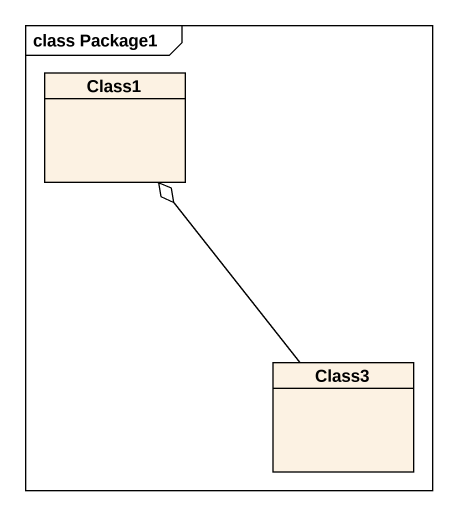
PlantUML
@startuml
mainframe class Package1
hide circle
hide empty members
class Class1
class Class3
Class3 -up-o Class1
@enduml
